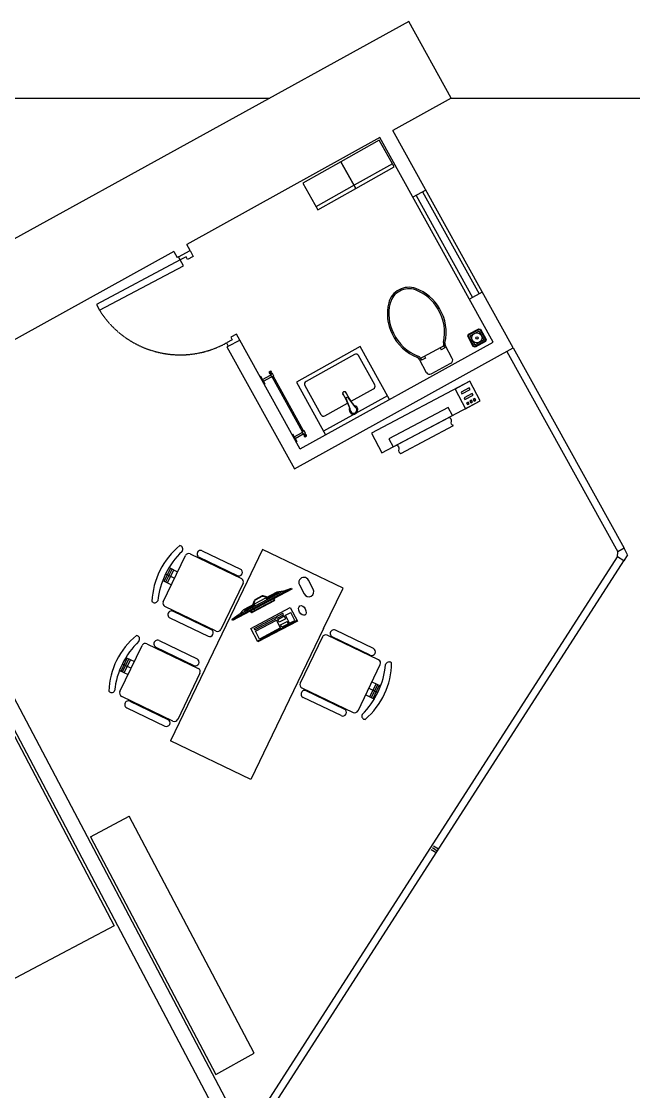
# Model space of a CAD drawing. Header units: millimetres. Extents: x 1253 to 3282, y -1694 to 2809.
# Drawn here: x 2438 to 2857, y 2043 to 2776 of the extents above; entities that cross this region are included whole.
import ezdxf

# ---------------------------------------------------------------- set-up
doc = ezdxf.new("R2010")
doc.units = ezdxf.units.MM
doc.linetypes.add('HIDDEN', pattern=[0.375, 0.25, -0.125])
for name, color, linetype in [('A-DOOR-FULL', 3, 'Continuous'), ('A-FURN', 9, 'Continuous'), ('A-GLAZ-FULL', 4, 'Continuous'), ('A-WALL-FULL-EXTR', 1, 'Continuous'), ('A-WALL-FULL-INTR', 2, 'Continuous')]:
    doc.layers.add(name, color=color, linetype=linetype)

msp = doc.modelspace()

# ---------------------------------------------------------------- linework, layer by layer
at = {"layer": 'A-DOOR-FULL'}
for points in [[(2546.42, 2612.13), (2545.25, 2614.34), (2553.2, 2618.55), (2555.31, 2614.57), (2551.33, 2612.47), (2550.39, 2614.24), (2546.42, 2612.13)], [(2491.07, 2577.75), (2548.52, 2608.15), (2546.42, 2612.13), (2488.97, 2581.72), (2491.07, 2577.75)], [(2577.97, 2555.31), (2579.14, 2553.1), (2587.09, 2557.31), (2584.99, 2561.29), (2581.01, 2559.19), (2581.95, 2557.42), (2577.97, 2555.31)]]:
    msp.add_lwpolyline(points, dxfattribs=at)
at = {"layer": 'A-DOOR-FULL', "linetype": 'HIDDEN'}
msp.add_arc((2546.37, 2612.42), 65.27, 212.09438, 298.95558, dxfattribs=at)
at = {"layer": 'A-FURN'}
for p, q in [((2691.58, 2678.01), (2665.43, 2663.31)), ((2665.43, 2663.31), (2639.28, 2648.61)), ((2743.18, 2559.95), (2743.59, 2561.31)), ((2746.93, 2552.89), (2743.18, 2559.95)), ((2743.59, 2561.31), (2750.66, 2565.06)), ((2743.72, 2560), (2744.01, 2560.96)), ((2747.28, 2553.31), (2743.72, 2560)), ((2744.01, 2560.96), (2750.71, 2564.52)), ((2744.79, 2560.11), (2744.85, 2560.27)), ((2747.97, 2554.14), (2744.79, 2560.11)), ((2744.85, 2560.27), (2750.81, 2563.44)), ((2750.66, 2565.06), (2752.01, 2564.65)), ((2750.71, 2564.52), (2751.67, 2564.23)), ((2750.81, 2563.44), (2750.98, 2563.39)), ((2750.98, 2563.39), (2754.15, 2557.43)), ((2751.67, 2564.23), (2755.22, 2557.53)), ((2752.01, 2564.65), (2755.76, 2557.58)), ((2669.58, 2552.83), (2625.94, 2528.43)), ((2689.62, 2516.57), (2669.58, 2552.83)), ((2727.76, 2553.73), (2709.98, 2544.28)), ((2726.88, 2553.26), (2724.23, 2551.85)), ((2724.23, 2551.85), (2724.93, 2550.53)), ((2727.58, 2551.94), (2724.93, 2550.53)), ((2726.88, 2553.26), (2727.58, 2551.94)), ((2732.61, 2544.6), (2727.76, 2553.73)), ((2748.28, 2552.47), (2746.93, 2552.89)), ((2748.23, 2553.01), (2747.28, 2553.31)), ((2748.13, 2554.09), (2747.97, 2554.14)), ((2754.1, 2557.26), (2748.13, 2554.09)), ((2754.93, 2556.57), (2748.23, 2553.01)), ((2755.35, 2556.23), (2748.28, 2552.47)), ((2754.15, 2557.43), (2754.1, 2557.26)), ((2755.22, 2557.53), (2754.93, 2556.57)), ((2755.76, 2557.58), (2755.35, 2556.23)), ((2665.63, 2547.42), (2632.48, 2528.86)), ((2679.48, 2526.5), (2668.35, 2546.63)), ((2709.98, 2544.28), (2714.83, 2535.16)), ((2710.87, 2544.75), (2711.57, 2543.43)), ((2714.22, 2544.84), (2711.57, 2543.43)), ((2713.52, 2546.16), (2714.22, 2544.84)), ((2718.56, 2534.45), (2731.11, 2541.12)), ((2731.17, 2541.12), (2731.69, 2541.4)), ((2601.58, 2532.25), (2601.13, 2532)), ((2601.13, 2532), (2604, 2526.83)), ((2604.44, 2527.07), (2601.58, 2532.25)), ((2602.72, 2530.18), (2608.2, 2533.21)), ((2603.29, 2529.14), (2608.77, 2532.17)), ((2608.31, 2535.97), (2607.28, 2535.4)), ((2607.28, 2535.4), (2607.36, 2535.25)), ((2607.36, 2535.25), (2608.39, 2535.82)), ((2607.69, 2534.66), (2608.72, 2535.23)), ((2607.69, 2534.66), (2607.77, 2534.51)), ((2607.77, 2534.51), (2608.8, 2535.08)), ((2608.22, 2533.7), (2608, 2533.58)), ((2608, 2533.58), (2608.98, 2531.8)), ((2608.01, 2534.07), (2609.05, 2534.64)), ((2608.01, 2534.07), (2608.22, 2533.7)), ((2608.22, 2533.7), (2609.25, 2534.27)), ((2608.39, 2535.82), (2608.31, 2535.97)), ((2608.8, 2535.08), (2608.72, 2535.23)), ((2608.98, 2531.8), (2609.2, 2531.92)), ((2609.25, 2534.27), (2609.05, 2534.64)), ((2610.23, 2532.49), (2609.2, 2531.92)), ((2609.2, 2531.92), (2609.28, 2531.77)), ((2609.47, 2534.39), (2609.25, 2534.27)), ((2609.28, 2531.77), (2609.35, 2531.81)), ((2609.35, 2531.81), (2610.24, 2532.3)), ((2609.35, 2531.81), (2629.87, 2494.69)), ((2610.45, 2532.61), (2609.47, 2534.39)), ((2610.23, 2532.49), (2610.45, 2532.61)), ((2610.31, 2532.35), (2610.23, 2532.49)), ((2610.24, 2532.3), (2610.31, 2532.35)), ((2630.75, 2495.18), (2610.24, 2532.3)), ((2718.09, 2534.18), (2718.62, 2534.45)), ((2604, 2526.83), (2604.44, 2527.07)), ((2625.94, 2528.43), (2645.89, 2492.37)), ((2631.71, 2526.14), (2642.72, 2506.18)), ((2663.32, 2515.31), (2678.69, 2523.79)), ((2688.3, 2518.98), (2644.54, 2494.78)), ((2645.44, 2505.4), (2660.91, 2513.98)), ((2622.79, 2492.81), (2623.24, 2493.06)), ((2625.65, 2487.63), (2622.79, 2492.81)), ((2623.24, 2493.06), (2626.1, 2487.88)), ((2624.38, 2490.98), (2629.86, 2494.01)), ((2624.95, 2489.95), (2630.43, 2492.98)), ((2629.87, 2494.5), (2629.66, 2494.38)), ((2629.66, 2494.38), (2630.64, 2492.61)), ((2629.87, 2494.69), (2629.79, 2494.65)), ((2629.79, 2494.65), (2629.87, 2494.5)), ((2629.87, 2494.69), (2630.75, 2495.18)), ((2630.91, 2495.08), (2629.87, 2494.5)), ((2630.64, 2492.61), (2630.85, 2492.73)), ((2630.83, 2495.22), (2630.75, 2495.18)), ((2630.91, 2495.08), (2630.83, 2495.22)), ((2630.85, 2492.73), (2631.89, 2493.3)), ((2630.85, 2492.73), (2631.06, 2492.36)), ((2631.13, 2495.2), (2630.91, 2495.08)), ((2631.06, 2492.36), (2632.09, 2492.93)), ((2632.11, 2493.42), (2631.13, 2495.2)), ((2631.3, 2491.91), (2632.34, 2492.49)), ((2631.39, 2491.77), (2632.42, 2492.34)), ((2631.89, 2493.3), (2632.11, 2493.42)), ((2632.09, 2492.93), (2631.89, 2493.3)), ((2632.42, 2492.34), (2632.34, 2492.49)), ((2626.1, 2487.88), (2625.65, 2487.63)), ((2631.3, 2491.91), (2631.39, 2491.77)), ((2631.71, 2491.18), (2632.75, 2491.75)), ((2631.71, 2491.18), (2631.79, 2491.03)), ((2631.79, 2491.03), (2632.83, 2491.6)), ((2561.47, 2412.97), (2587.52, 2400.44)), ((2602.64, 2413.88), (2589.38, 2386.31)), ((2657.79, 2387.36), (2602.64, 2413.88)), ((2534.74, 2378.05), (2549.94, 2409.67)), ((2553.22, 2410.82), (2588.31, 2393.95)), ((2559.31, 2408.47), (2585.35, 2395.94)), ((2535.44, 2391.99), (2539.73, 2400.91)), ((2536.48, 2391.57), (2540.74, 2400.42)), ((2537.68, 2390.99), (2541.94, 2399.85)), ((2589.46, 2390.67), (2574.25, 2359.05)), ((2627.92, 2389.58), (2631.21, 2383.35)), ((2637.44, 2386.64), (2634.14, 2392.87)), ((2589.38, 2386.31), (2539.62, 2282.83)), ((2616.9, 2385.27), (2586.69, 2369.28)), ((2612.55, 2384.58), (2589.7, 2372.49)), ((2609.44, 2381.81), (2609.13, 2382.38)), ((2609.79, 2381.99), (2609.48, 2382.57)), ((2610.14, 2382.18), (2609.83, 2382.75)), ((2610.49, 2382.36), (2610.19, 2382.94)), ((2610.84, 2382.55), (2610.54, 2383.13)), ((2611.19, 2382.74), (2610.89, 2383.31)), ((2611.54, 2382.92), (2611.24, 2383.5)), ((2611.89, 2383.11), (2611.59, 2383.68)), ((2612.25, 2383.29), (2611.94, 2383.87)), ((2612.6, 2383.48), (2612.29, 2384.05)), ((2616.9, 2385.27), (2612.55, 2384.58)), ((2612.95, 2383.66), (2612.64, 2384.24)), ((2613.3, 2383.85), (2612.99, 2384.43)), ((2613.65, 2384.04), (2613.35, 2384.61)), ((2614, 2384.22), (2613.7, 2384.8)), ((2616.9, 2385.27), (2622.48, 2387.29)), ((2644.53, 2359.78), (2657.79, 2387.36)), ((2595.5, 2374.43), (2595.2, 2375.01)), ((2610.43, 2378.99), (2595.52, 2371.1)), ((2595.85, 2374.62), (2595.55, 2375.2)), ((2610.62, 2378.63), (2595.71, 2370.74)), ((2596.2, 2374.81), (2595.9, 2375.38)), ((2596.01, 2375.83), (2597.11, 2378.86)), ((2596.56, 2374.99), (2596.25, 2375.57)), ((2596.54, 2376.12), (2597.49, 2378.73)), ((2596.91, 2375.18), (2596.6, 2375.75)), ((2597.26, 2375.36), (2596.95, 2375.94)), ((2597.61, 2375.55), (2597.3, 2376.13)), ((2602.03, 2381.92), (2597.82, 2379.69)), ((2602.22, 2381.56), (2598.01, 2379.33)), ((2605.7, 2380.96), (2603.02, 2381.65)), ((2606.24, 2381.24), (2603.12, 2382.04)), ((2605.57, 2379.76), (2605.27, 2380.34)), ((2605.93, 2379.95), (2605.62, 2380.53)), ((2606.28, 2380.13), (2605.97, 2380.71)), ((2606.63, 2380.32), (2606.32, 2380.9)), ((2606.98, 2380.51), (2606.67, 2381.08)), ((2607.33, 2380.69), (2607.03, 2381.27)), ((2607.68, 2380.88), (2607.38, 2381.45)), ((2608.03, 2381.06), (2607.73, 2381.64)), ((2608.38, 2381.25), (2608.08, 2381.83)), ((2608.73, 2381.44), (2608.43, 2382.01)), ((2609.09, 2381.62), (2608.78, 2382.2)), ((2610.34, 2379.77), (2609.88, 2379.89)), ((2610.44, 2380.16), (2610.41, 2380.17)), ((2570.98, 2357.9), (2535.88, 2374.77)), ((2541.52, 2371.48), (2567.56, 2358.96)), ((2586.69, 2369.28), (2581.87, 2365.81)), ((2586.69, 2369.28), (2589.7, 2372.49)), ((2590.59, 2371.83), (2590.28, 2372.41)), ((2590.94, 2372.02), (2590.63, 2372.6)), ((2591.29, 2372.21), (2590.98, 2372.78)), ((2591.64, 2372.39), (2591.34, 2372.97)), ((2591.99, 2372.58), (2591.69, 2373.15)), ((2592.34, 2372.76), (2592.04, 2373.34)), ((2592.69, 2372.95), (2592.39, 2373.53)), ((2593.04, 2373.13), (2592.74, 2373.71)), ((2593.4, 2373.32), (2593.09, 2373.9)), ((2593.75, 2373.51), (2593.44, 2374.08)), ((2594.1, 2373.69), (2593.79, 2374.27)), ((2594.45, 2373.88), (2594.14, 2374.45)), ((2594.8, 2374.06), (2594.5, 2374.64)), ((2594.54, 2371.76), (2594.55, 2371.78)), ((2594.6, 2359.83), (2621.61, 2374.12)), ((2595.15, 2374.25), (2594.85, 2374.83)), ((2594.92, 2371.62), (2595.08, 2372.06)), ((2597.35, 2372.07), (2597.01, 2373.08)), ((2612.14, 2367.78), (2616.62, 2370.15)), ((2612.66, 2366.81), (2612.14, 2367.78)), ((2612.66, 2366.81), (2617.14, 2369.18)), ((2613.1, 2365.96), (2617.59, 2368.34)), ((2617.14, 2369.18), (2616.62, 2370.15)), ((2618.61, 2366.39), (2617.59, 2368.34)), ((2618.39, 2368.76), (2622, 2370.67)), ((2621.24, 2363.38), (2618.39, 2368.76)), ((2621.61, 2374.12), (2626.54, 2364.81)), ((2624.85, 2365.29), (2622, 2370.67)), ((2539.35, 2366.98), (2565.4, 2354.45)), ((2596.89, 2359.71), (2611.21, 2367.29)), ((2597.41, 2358.74), (2611.72, 2366.31)), ((2597.85, 2357.9), (2612.17, 2365.47)), ((2626.28, 2365.3), (2599.27, 2351.01)), ((2626.54, 2364.81), (2599.53, 2350.52)), ((2611.72, 2366.31), (2611.21, 2367.29)), ((2615.02, 2360.09), (2612.17, 2365.47)), ((2614.13, 2364.02), (2613.1, 2365.96)), ((2618.61, 2366.39), (2614.13, 2364.02)), ((2615.11, 2362.17), (2619.59, 2364.54)), ((2615.95, 2360.58), (2615.11, 2362.17)), ((2620.43, 2362.95), (2615.95, 2360.58)), ((2620.43, 2362.95), (2619.59, 2364.54)), ((2621.24, 2363.38), (2624.85, 2365.29)), ((2599.53, 2350.52), (2594.6, 2359.83)), ((2644.53, 2359.78), (2594.77, 2256.31)), ((2597.41, 2358.74), (2596.89, 2359.71)), ((2600.7, 2352.52), (2597.85, 2357.9)), ((2615.02, 2360.09), (2600.7, 2352.52)), ((2643.75, 2353.96), (2628.54, 2322.34)), ((2682.12, 2338.23), (2647.02, 2355.11)), ((2676.48, 2341.52), (2650.43, 2354.04)), ((2678.64, 2346.02), (2652.6, 2358.54)), ((2505.14, 2316.51), (2520.35, 2348.13)), ((2523.62, 2349.28), (2558.72, 2332.4)), ((2529.71, 2346.93), (2555.76, 2334.4)), ((2531.88, 2351.43), (2557.92, 2338.9)), ((2505.85, 2330.45), (2510.13, 2339.37)), ((2506.89, 2330.03), (2511.14, 2338.88)), ((2508.09, 2329.45), (2512.34, 2338.3)), ((2408.79, 2331.71), (2501.2, 2156.08)), ((2668.06, 2303.33), (2683.26, 2334.96)), ((2559.86, 2329.13), (2544.66, 2297.5)), ((2629.69, 2319.06), (2664.78, 2302.18)), ((2658.69, 2304.53), (2632.65, 2317.06)), ((2676.19, 2313), (2680.44, 2321.85)), ((2677.39, 2312.42), (2681.64, 2321.27)), ((2678.37, 2311.87), (2682.65, 2320.79)), ((2541.38, 2296.36), (2506.29, 2313.23)), ((2511.92, 2309.94), (2537.97, 2297.41)), ((2656.52, 2300.03), (2630.48, 2312.55)), ((2509.76, 2305.44), (2535.8, 2292.91)), ((2594.77, 2256.31), (2539.62, 2282.83)), ((2501.21, 2156.06), (2421.57, 2114.15))]:
    msp.add_line(p, q, dxfattribs=at)
at = {"layer": 'A-FURN', "ltscale": 0.1}
for p, q in [((2536.34, 2397.05), (2542.46, 2394.11)), ((2538.71, 2401.4), (2544.6, 2398.57)), ((2534.36, 2392.51), (2540.31, 2389.65)), ((2509.12, 2339.86), (2515.01, 2337.02)), ((2504.76, 2330.97), (2510.72, 2328.11)), ((2506.74, 2335.51), (2512.86, 2332.57)), ((2675.47, 2318.75), (2681.59, 2315.81)), ((2677.62, 2323.21), (2683.5, 2320.38)), ((2673.33, 2314.29), (2679.28, 2311.43)), ((2484.85, 2217.1), (2511.37, 2231.1)), ((2596.99, 2068.85), (2511.37, 2231.1)), ((2484.85, 2217.1), (2570.73, 2054.35)), ((2570.73, 2054.35), (2596.99, 2068.85))]:
    msp.add_line(p, q, dxfattribs=at)
at = {"layer": 'A-FURN'}
for points in [[(2656.36, 2679.43), (2666.66, 2661.13), (2692.81, 2675.83), (2682.51, 2694.14), (2656.36, 2679.43)], [(2630.21, 2664.73), (2640.51, 2646.43), (2666.66, 2661.13), (2656.36, 2679.43), (2630.21, 2664.73)]]:
    msp.add_lwpolyline(points, dxfattribs=at)
for points in [[(2684.38, 2479.95), (2751.78, 2515.61), (2744.65, 2529.09), (2677.25, 2493.43)], [(2741.67, 2510.26), (2751.78, 2515.61), (2744.65, 2529.09), (2734.54, 2523.74)], [(2739.16, 2520.43), (2744.78, 2523.41), (2744.18, 2524.53), (2738.57, 2521.56)], [(2741.24, 2516.5), (2746.86, 2519.47), (2746.26, 2520.6), (2740.65, 2517.63)], [(2743.02, 2513.13), (2744.15, 2513.73), (2743.55, 2514.85), (2742.43, 2514.26)], [(2745.27, 2514.32), (2746.39, 2514.92), (2745.8, 2516.04), (2744.68, 2515.45)], [(2747.52, 2515.51), (2748.64, 2516.1), (2748.05, 2517.23), (2746.92, 2516.63)], [(2692.24, 2484.11), (2732.68, 2505.5), (2729.71, 2511.12), (2689.27, 2489.73)], [(2622.78, 2386.72), (2582.18, 2365.24), (2581.87, 2365.81), (2622.48, 2387.29)]]:
    msp.add_lwpolyline(points, close=True, dxfattribs=at)
at = {"layer": 'A-FURN', "ltscale": 4}
for points in [[(2660.15, 2520.47, 0.150311), (2659.99, 2521.23, 1), (2657.7, 2519.96, 0.145063), (2658.23, 2519.44)], [(2657.71, 2520.67), (2657.72, 2520.63), (2657.73, 2520.6), (2657.74, 2520.57), (2657.75, 2520.54), (2657.76, 2520.51), (2657.77, 2520.48), (2657.77, 2520.45), (2657.78, 2520.42), (2657.79, 2520.39), (2657.8, 2520.35), (2657.81, 2520.32), (2657.82, 2520.29), (2657.83, 2520.26), (2657.84, 2520.23), (2657.85, 2520.2), (2657.86, 2520.17), (2657.87, 2520.14), (2657.88, 2520.11), (2657.89, 2520.08), (2657.9, 2520.05), (2657.92, 2520), (2657.94, 2519.95), (2657.97, 2519.9), (2657.99, 2519.85), (2658.02, 2519.81), (2658.04, 2519.76), (2658.07, 2519.71), (2658.1, 2519.66), (2658.12, 2519.61), (2658.15, 2519.56), (2658.18, 2519.52), (2658.21, 2519.47), (2658.24, 2519.42), (2658.26, 2519.37), (2658.29, 2519.33), (2658.32, 2519.28), (2658.35, 2519.23), (2658.37, 2519.18), (2658.4, 2519.14), (2658.43, 2519.09), (2658.47, 2519.01), (2658.51, 2518.93), (2658.56, 2518.85), (2658.6, 2518.77), (2658.64, 2518.69), (2658.68, 2518.61), (2658.73, 2518.53), (2658.77, 2518.45), (2658.81, 2518.37), (2658.85, 2518.29), (2658.9, 2518.21), (2658.94, 2518.13), (2658.98, 2518.05), (2659.02, 2517.97), (2659.07, 2517.89), (2659.11, 2517.81), (2659.15, 2517.73), (2659.19, 2517.65), (2659.23, 2517.57), (2659.28, 2517.49), (2659.4, 2517.24), (2659.53, 2517), (2659.65, 2516.75), (2659.77, 2516.5), (2659.89, 2516.25), (2660.01, 2516), (2660.13, 2515.75), (2660.24, 2515.5), (2660.36, 2515.25), (2660.47, 2514.99), (2660.58, 2514.74), (2660.69, 2514.49), (2660.8, 2514.23), (2660.91, 2513.98), (2661.02, 2513.73), (2661.13, 2513.47), (2661.24, 2513.22), (2661.35, 2512.96), (2661.46, 2512.71), (2661.57, 2512.46), (2661.59, 2512.39), (2661.62, 2512.33), (2661.65, 2512.27), (2661.67, 2512.21), (2661.7, 2512.15), (2661.72, 2512.08), (2661.75, 2512.02), (2661.77, 2511.96), (2661.8, 2511.89), (2661.82, 2511.83), (2661.85, 2511.77), (2661.87, 2511.71), (2661.9, 2511.64), (2661.92, 2511.58), (2661.95, 2511.52), (2661.98, 2511.46), (2662, 2511.4), (2662.03, 2511.34), (2662.06, 2511.27), (2662.09, 2511.21), (2662.12, 2511.15), (2662.15, 2511.09), (2662.18, 2511.03), (2662.21, 2510.97), (2662.25, 2510.91), (2662.28, 2510.85), (2662.31, 2510.79), (2662.35, 2510.73), (2662.38, 2510.67), (2662.41, 2510.61), (2662.44, 2510.55), (2662.47, 2510.49), (2662.5, 2510.43), (2662.53, 2510.37), (2662.56, 2510.31), (2662.59, 2510.24), (2662.61, 2510.18), (2659.92, 2517.26, -0.75814), (2661.08, 2517.9), (2665.73, 2511.75), (2665.78, 2511.7), (2665.8, 2511.68), (2665.82, 2511.66), (2665.84, 2511.64), (2665.86, 2511.62), (2665.88, 2511.6), (2665.9, 2511.58), (2665.93, 2511.56), (2665.95, 2511.54), (2665.97, 2511.52), (2666, 2511.5), (2666.02, 2511.48), (2666.04, 2511.47), (2666.07, 2511.45), (2666.09, 2511.43), (2666.11, 2511.41), (2666.14, 2511.39), (2666.16, 2511.37), (2666.18, 2511.36), (2666.2, 2511.34), (2666.23, 2511.32)], [(2662.35, 2510.74, 0.243737), (2662.42, 2508.03, 1), (2667.57, 2510.88, 0.244286), (2665.31, 2512.38)], [(2662.77, 2509.39, 0.121688), (2663.05, 2508.36, 1), (2666.97, 2510.52, 0.123107), (2666.23, 2511.32)]]:
    msp.add_lwpolyline(points, format="xyb", dxfattribs=at)
for points in [[(2659.36, 2521.58), (2659.38, 2521.55), (2659.41, 2521.53), (2659.43, 2521.51), (2659.45, 2521.48), (2659.47, 2521.46), (2659.5, 2521.44), (2659.52, 2521.41), (2659.54, 2521.39), (2659.56, 2521.37), (2659.59, 2521.34), (2659.61, 2521.32), (2659.63, 2521.29), (2659.65, 2521.27), (2659.67, 2521.25), (2659.7, 2521.22), (2659.72, 2521.2), (2659.74, 2521.17), (2659.76, 2521.15), (2659.78, 2521.12), (2659.79, 2521.1), (2659.82, 2521.05), (2659.85, 2521.01), (2659.88, 2520.96), (2659.91, 2520.92), (2659.94, 2520.87), (2659.97, 2520.82), (2659.99, 2520.77), (2660.02, 2520.72), (2660.05, 2520.68), (2660.07, 2520.63), (2660.1, 2520.58), (2660.12, 2520.53), (2660.15, 2520.48), (2660.17, 2520.43), (2660.2, 2520.38), (2660.22, 2520.33), (2660.25, 2520.28), (2660.27, 2520.23), (2660.3, 2520.19), (2660.33, 2520.14), (2660.37, 2520.05), (2660.42, 2519.97), (2660.47, 2519.88), (2660.52, 2519.79), (2660.57, 2519.71), (2660.62, 2519.62), (2660.67, 2519.53), (2660.72, 2519.45), (2660.77, 2519.36), (2660.82, 2519.27), (2660.87, 2519.19), (2660.92, 2519.1), (2660.97, 2519.01), (2661.02, 2518.93), (2661.07, 2518.84), (2661.12, 2518.75), (2661.17, 2518.67), (2661.22, 2518.58), (2661.27, 2518.5), (2661.32, 2518.41), (2661.47, 2518.17), (2661.62, 2517.92), (2661.76, 2517.68), (2661.91, 2517.44), (2662.07, 2517.2), (2662.22, 2516.96), (2662.37, 2516.73), (2662.53, 2516.49), (2662.69, 2516.25), (2662.84, 2516.02), (2663, 2515.78), (2663.16, 2515.55), (2663.32, 2515.31), (2663.48, 2515.08), (2663.65, 2514.85), (2663.81, 2514.62), (2663.97, 2514.38), (2664.13, 2514.15), (2664.3, 2513.92), (2664.46, 2513.69), (2664.95, 2513), (2665.05, 2512.85), (2665.09, 2512.79), (2665.12, 2512.74), (2665.16, 2512.68), (2665.19, 2512.62), (2665.22, 2512.56), (2665.26, 2512.5), (2665.29, 2512.44), (2665.32, 2512.38), (2665.35, 2512.32), (2665.39, 2512.26), (2665.42, 2512.2), (2665.46, 2512.14), (2665.49, 2512.08), (2665.53, 2512.02), (2665.57, 2511.97), (2665.6, 2511.91), (2665.64, 2511.86), (2665.69, 2511.8), (2665.73, 2511.75)], [(2662.77, 2509.37), (2662.77, 2509.4), (2662.76, 2509.43), (2662.76, 2509.46), (2662.75, 2509.49), (2662.75, 2509.52), (2662.74, 2509.55), (2662.74, 2509.58), (2662.74, 2509.62), (2662.73, 2509.65), (2662.73, 2509.68), (2662.72, 2509.71), (2662.72, 2509.74), (2662.71, 2509.77), (2662.71, 2509.8), (2662.7, 2509.83), (2662.7, 2509.86), (2662.69, 2509.89), (2662.69, 2509.92), (2662.68, 2509.95), (2662.67, 2509.98), (2662.65, 2510.05), (2662.63, 2510.12), (2662.61, 2510.18)]]:
    msp.add_lwpolyline(points, dxfattribs=at)
at = {"layer": 'A-FURN'}
msp.add_lwpolyline([(2697.46, 2479.68), (2733.41, 2498.7, -0.424527), (2731.97, 2501.41, 0.404946), (2730.44, 2504.32), (2694.49, 2485.3, -0.424527), (2695.93, 2482.58, 0.404946)], format="xyb", close=True, dxfattribs=at)
for radius in [3.5, 0.8]:
    msp.add_circle((2749.47, 2558.77), radius, dxfattribs=at)
for centre, radius, start, end in [((2702.83, 2579.21), 14.21, 70.15706, 165.8078), ((2702.83, 2579.21), 13.21, 70.15706, 165.8078), ((2697.39, 2564.13), 29.24, 29.06726, 70.15705), ((2697.39, 2564.13), 30.24, 29.06726, 70.15705), ((2718.37, 2575.27), 30.24, 165.80779, 206.89758), ((2718.37, 2575.27), 29.24, 165.80779, 206.89758), ((2697.38, 2562.6), 30.01, 346.56423, 31.53505), ((2697.38, 2562.6), 31.01, 346.56423, 31.53505), ((2719.64, 2574.42), 31.01, 204.4298, 249.40062), ((2719.64, 2574.42), 30.01, 204.4298, 249.40062), ((2729.85, 2554.84), 3.37, 166.5642, 207.98239), ((2729.85, 2554.84), 2.37, 166.5642, 207.98239), ((2666.6, 2545.67), 2, 28.93154, 118.93154), ((2707.89, 2543.17), 2.37, 27.98245, 69.40065), ((2707.89, 2543.17), 3.37, 27.98245, 69.40065), ((2730.52, 2543.49), 2.37, 297.98242, 27.98242), ((2607.52, 2534.95), 0.338, 118.92399, 298.92399), ((2607.87, 2534.28), 0.254, 303.90309, 113.94488), ((2608.56, 2535.52), 0.338, 298.92399, 118.92399), ((2608.94, 2534.87), 0.254, 123.90309, 293.94488), ((2633.46, 2527.12), 2, 119.19486, 209.19486), ((2716.93, 2536.27), 2.37, 207.98242, 297.98242), ((2677.73, 2525.54), 2, 298.93154, 28.93154), ((2644.47, 2507.15), 2, 208.93154, 298.93154), ((2631.16, 2492.13), 0.254, 303.90309, 113.94488), ((2632.24, 2492.72), 0.254, 123.90309, 293.94488), ((2632.58, 2492.04), 0.338, 298.92399, 118.92399), ((2631.55, 2491.47), 0.338, 118.92399, 298.92399), ((2579.01, 2376.27), 52.01, 129.33259, 177.76392), ((2586.09, 2372.66), 55.41, 133.94066, 173.82559), ((2545.71, 2414.07), 2.45, 321.94275, 82.12174), ((2560.39, 2410.73), 2.5, 64.317, 244.317), ((2552.16, 2408.61), 2.45, 64.317, 154.317), ((2586.43, 2398.19), 2.5, 244.317, 64.317), ((2587.25, 2391.73), 2.45, 334.317, 64.317), ((2631.03, 2391.22), 3.52, 27.88076, 207.88076), ((2634.33, 2385), 3.52, 207.88076, 27.88076), ((2528.92, 2379.71), 2.35, 216.78431, 332.38156), ((2536.95, 2376.99), 2.45, 154.317, 244.317), ((2598.53, 2378.35), 1.52, 117.88076, 160.16042), ((2598.53, 2378.35), 1.11, 117.88076, 160.16042), ((2602.74, 2380.57), 1.52, 75.60111, 117.88076), ((2602.74, 2380.57), 1.11, 75.60111, 117.88076), ((2610.23, 2379.36), 0.422, 297.88076, 75.60111), ((2610.23, 2379.36), 0.827, 297.88076, 75.60111), ((2540.44, 2369.23), 2.5, 64.317, 244.317), ((2595.32, 2371.47), 0.827, 160.16042, 297.88076), ((2595.32, 2371.47), 0.422, 160.16042, 297.88076), ((2549.42, 2314.73), 52.01, 129.33259, 177.76392), ((2516.11, 2352.53), 2.45, 321.94275, 82.12174), ((2566.48, 2356.7), 2.5, 244.317, 64.317), ((2572.04, 2360.11), 2.45, 244.317, 334.317), ((2645.96, 2352.9), 2.45, 64.317, 154.317), ((2651.51, 2356.29), 2.5, 64.317, 244.317), ((2556.5, 2311.12), 55.41, 133.94066, 173.82559), ((2522.56, 2347.07), 2.45, 64.317, 154.317), ((2530.79, 2349.18), 2.5, 64.317, 244.317), ((2677.56, 2343.77), 2.5, 244.317, 64.317), ((2556.84, 2336.65), 2.5, 244.317, 64.317), ((2557.65, 2330.19), 2.45, 334.317, 64.317), ((2631.78, 2340.08), 55.41, 314.8084, 354.69333), ((2639.03, 2336.81), 52.01, 310.87008, 359.3014), ((2681.05, 2336.02), 2.45, 334.317, 64.317), ((2689.35, 2334.39), 2.45, 46.51225, 166.69124), ((2499.32, 2318.17), 2.35, 216.78431, 332.38156), ((2507.35, 2315.44), 2.45, 154.317, 244.317), ((2630.75, 2321.27), 2.45, 154.317, 244.317), ((2631.56, 2314.8), 2.5, 64.317, 244.317), ((2510.84, 2307.69), 2.5, 64.317, 244.317), ((2657.61, 2302.28), 2.5, 244.317, 64.317), ((2665.84, 2304.4), 2.45, 244.317, 334.317), ((2536.89, 2295.16), 2.5, 244.317, 64.317), ((2542.44, 2298.57), 2.45, 244.317, 334.317), ((2672.99, 2299.82), 2.35, 156.25243, 271.84968)]:
    msp.add_arc(centre, radius, start, end, dxfattribs=at)
msp.add_ellipse((2630, 2372.05), major_axis=(1.67, -3.15), ratio=0.623418, dxfattribs=at)
at = {"layer": 'A-GLAZ-FULL', "ltscale": 0.1}
for p, q in [((2714.43, 2659.99), (2705.68, 2655.15)), ((2707.87, 2656.36), (2746.54, 2586.48)), ((2712.24, 2658.78), (2750.92, 2588.9)), ((2753.1, 2590.12), (2744.35, 2585.27)), ((2774.24, 2551.92), (2850.21, 2414.66)), ((2769.87, 2549.5), (2845.83, 2412.24)), ((2590.86, 2012.04), (2845.72, 2408.78)), ((2593.54, 2006.96), (2849.93, 2406.08)), ((2718.17, 2208.37), (2721.53, 2206.2)), ((2718.98, 2209.63), (2722.34, 2207.47)), ((2719.79, 2210.89), (2723.15, 2208.73))]:
    msp.add_line(p, q, dxfattribs=at)
at = {"layer": 'A-WALL-FULL-EXTR'}
for p, q in [((2702.84, 2775.53), (2369.73, 2591.75)), ((2731.82, 2723), (2702.84, 2775.53)), ((1281.82, 2723), (2607.62, 2723)), ((2731.82, 2723), (3281.82, 2723))]:
    msp.add_line(p, q, dxfattribs=at)
at = {"layer": 'A-WALL-FULL-EXTR', "ltscale": 0.1}
for p, q in [((2731.82, 2723), (2691.82, 2700.85)), ((2683.07, 2696.01), (2550.84, 2622.81)), ((2542.09, 2617.97), (2398.16, 2538.29))]:
    msp.add_line(p, q, dxfattribs=at)
at = {"layer": 'A-WALL-FULL-INTR', "ltscale": 0.1}
for p, q in [((2774.24, 2551.92), (2691.81, 2700.86)), ((2760.62, 2555.88), (2683.06, 2696.01)), ((2542.09, 2617.97), (2544.37, 2613.85)), ((2553.2, 2618.55), (2550.84, 2622.81)), ((2545.25, 2614.34), (2544.37, 2613.85)), ((2579.14, 2553.1), (2578.22, 2552.61)), ((2578.22, 2552.61), (2624.51, 2469.05)), ((2628.42, 2482.64), (2587.09, 2557.31)), ((2624.51, 2469.05), (2774.24, 2551.92)), ((2628.39, 2482.7), (2760.62, 2555.88)), ((2332.41, 2501.94), (2593.54, 2006.96)), ((2845.72, 2408.78), (2845.83, 2412.24)), ((2850.21, 2414.66), (2845.83, 2412.24)), ((2852.63, 2410.28), (2850.21, 2414.66)), ((2849.93, 2406.08), (2845.72, 2408.78)), ((2852.63, 2410.28), (2849.93, 2406.08)), ((2409.43, 2334.51), (2584.78, 2002.13))]:
    msp.add_line(p, q, dxfattribs=at)

doc.saveas('drawing.dxf')
